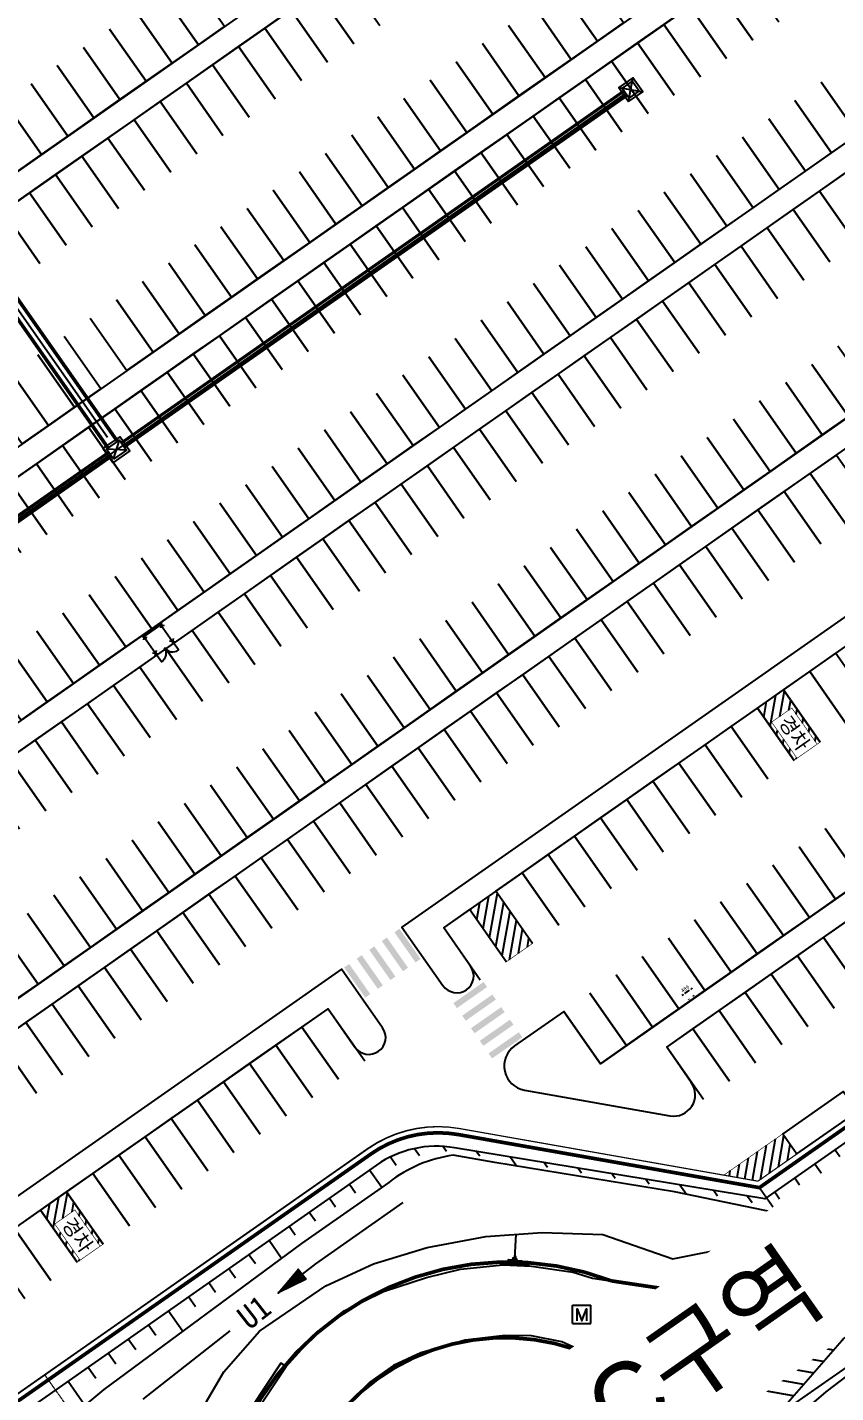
# Model space of a CAD drawing. Header units: millimetres. Extents: x 152904052 to 153933663, y 538271515 to 539240469.
# Drawn here: x 153312901 to 153378759, y 538487120 to 538598372 of the extents above; entities that cross this region are included whole.
import ezdxf
from ezdxf.enums import TextEntityAlignment as Align

# ---------------------------------------------------------------- set-up
doc = ezdxf.new("R2010")
doc.units = ezdxf.units.MM
doc.set_wipeout_variables(frame=1)
doc.linetypes.add('HIDDEN2', pattern=[0.1875, 0.125, -0.0625])
for name, color, linetype in [('DIM', 7, 'Continuous'), ('FENC', 7, 'Continuous'), ('SCHM', 9, 'Continuous'), ('TEXT', 7, 'Continuous')]:
    doc.layers.add(name, color=color, linetype=linetype)
doc.layers.add('구조물', color=7, linetype='Continuous', lineweight=13)
doc.styles.add('IIAC FONT', font='GulimChe.ttf')
doc.styles.get("Standard").update_dxf_attribs({"font": 'GulimChe.ttf'})
doc.styles.add('굴림', font='Gulim.ttf')
doc.dimstyles.new('인천공항 300', dxfattribs={"dimscale": 300, "dimtxt": 4.5, "dimasz": 2, "dimexe": 2, "dimexo": 2, "dimgap": 1.2, "dimtad": 1, "dimdec": 0, "dimzin": 9, "dimdsep": 46, "dimtxsty": 'Standard', "dimcen": 0.0009, "dimclrd": 256, "dimclre": 256, "dimclrt": 7, "dimadec": 0, "dimazin": 0, "dimtfac": 1, "dimtdec": 0, "dimtix": 1, "dimtmove": 1, "dimatfit": 3, "dimfxl": 1, "dimarcsym": 0})

# ---------------------------------------------------------------- blocks, each defined once
blk = doc.blocks.new('*D46')
at = {"layer": 'Defpoints', "color": 0, "transparency": 16777216}
for p in [(153366411, 538519713), (153366812, 538519994), (153366860, 538519925)]:
    blk.add_point(p, dxfattribs=at)
at = {"layer": 'DIM', "lineweight": -2, "transparency": 16777216}
for p, q in [((153366983, 538520011), (153367106, 538520097)), ((153366336, 538519559), (153366213, 538519473)), ((153366459, 538519645), (153366860, 538519925)), ((153366755, 538519221), (153366803, 538519153)), ((153367156, 538519502), (153367204, 538519434))]:
    blk.add_line(p, q, dxfattribs=at)
at = {"layer": 'DIM', "transparency": 16777216}
for points in [[(153366322, 538519579), (153366350, 538519538), (153366459, 538519645)], [(153366968, 538520032), (153366997, 538519991), (153366860, 538519925)]]:
    blk.add_solid(points, dxfattribs=at)
at = {"layer": 'DIM', "color": 7, "transparency": 16777216, "insert": (153366485, 538520034), "char_height": 300, "attachment_point": 5, "rotation": 35}
blk.add_mtext('489', dxfattribs=at)
blk = doc.blocks.new('MF-2(H2000)')
for points in [[(48447494, 24728615), (48447141, 24728262)], [(48447141, 24728615), (48447494, 24728262)], [(48449194, 24728615), (48448841, 24728262)], [(48448841, 24728615), (48449194, 24728262)], [(48447494, 24726965), (48447141, 24726612)], [(48447141, 24726965), (48447494, 24726612)], [(48449194, 24726965), (48448841, 24726612)], [(48448841, 24726965), (48449194, 24726612)]]:
    blk.add_lwpolyline(points)
at = {"ltscale": 3}
blk.add_lwpolyline([(48447317, 24726788), (48447317, 24726788), (48447317, 24728438), (48449017, 24728438), (48449017, 24726788), (48449017, 24726788)], dxfattribs=at)
at = {"ltscale": 5}
for points in [[(48448167, 24726788, -0.4142136), (48447317, 24725938), (48447317, 24726788)], [(48448167, 24726788, 0.4142136), (48449017, 24725938), (48449017, 24726788)]]:
    blk.add_lwpolyline(points, format="xyb", dxfattribs=at)

msp = doc.modelspace()

# ---------------------------------------------------------------- hatches: boundary and pattern name
at = {"layer": 'SCHM'}
h = msp.add_hatch(dxfattribs=at)
h.set_pattern_fill('ANSI31', color=256, scale=200, angle=35)
h.set_pattern_definition([(80, (123070761.2, 494261931), (-625.352923, 110.266593), [])])
h.paths.add_polyline_path([(153374511, 538544390.3), (153372381.2, 538542899), (153375363.8, 538538639.4), (153375609.6, 538538811.5), (153373544.7, 538541760.4), (153375183, 538542907.6), (153377247.9, 538539958.6), (153377493.6, 538540130.7)])
h = msp.add_hatch(dxfattribs=at)
h.set_pattern_fill('ANSI31', color=256, scale=200, angle=35)
h.set_pattern_definition([(80, (123045298.8, 494266564.3), (-625.352923, 110.266593), [])])
h.paths.add_polyline_path([(153351936.1, 538522235.1), (153354065.9, 538523726.4), (153351083.3, 538527986), (153348953.5, 538526494.7)])
h = msp.add_hatch(dxfattribs=at)
h.set_pattern_fill('ANSI31', color=256, scale=200, angle=35)
h.set_pattern_definition([(80, (122809884.9, 494497989), (-625.352923, 110.266593), [])])
h.paths.add_polyline_path([(153374450.5, 538508213), (153369642.4, 538504846.3), (153372427.9, 538504355.2), (153375597.7, 538506574.7)])
h = msp.add_hatch(dxfattribs=at)
h.set_pattern_fill('ANSI31', color=256, scale=200, angle=35)
h.set_pattern_definition([(80, (123012355.6, 494221035), (-625.352923, 110.266593), [])])
h.paths.add_polyline_path([(153316105.5, 538503494.3), (153313975.7, 538502003), (153316958.3, 538497743.4), (153317204, 538497915.5), (153315139.1, 538500864.4), (153316777.4, 538502011.6), (153318842.3, 538499062.6), (153319088.1, 538499234.7)])
h = msp.add_hatch(dxfattribs=at)
h.set_pattern_fill('HONEY', color=256, scale=1000, angle=34.959635, style=0, pattern_type=2)
h.set_pattern_definition([(79.959635, (153755015.5, 539335877.32), (-266.06227, 732.60553), [450, -900]), (199.959635, (153755015.5, 539335877.32), (-501.42387, -596.71945), [450, -900]), (139.959635, (153754326.46, 539336456.3), (-767.48614, 135.88609), [450, -900])])
h.paths.add_polyline_path([(153366298.5, 538493936.7), (153365261.1, 538494690.6), (153364126.9, 538494560.6), (153361847.3, 538493221.9), (153360831.4, 538491389.5), (153360940.9, 538491160), (153361125.4, 538490677), (153362498.7, 538489953.9), (153364191.8, 538490525.6), (153366218.2, 538492299.4), (153366692.1, 538493446.8)], flags=0)
h = msp.add_hatch(color=256, dxfattribs=at)
h.dxf.hatch_style = 1
h.paths.add_polyline_path([(153365937.6, 538487107.1), (153364319.9, 538485058.8), (153366798, 538485878.4), (153368415.7, 538487926.7)])
h.paths.add_polyline_path([(153367560.5, 538487327.8), (153366618.3, 538486134.9), (153365175.1, 538485657.6), (153366117.3, 538486850.5)], flags=16)

# ---------------------------------------------------------------- linework, layer by layer
for p, q in [((153361888.2, 538592317.7), (153362232, 538594267.5)), ((153361888.2, 538592317.7), (153362232, 538594267.5)), ((153320549.5, 538564531.7), (153361507.1, 538593210.6)), ((153320836.3, 538564122.2), (153361793.9, 538592801)), ((153361085.2, 538593464.5), (153363035, 538593120.7)), ((153361085.2, 538593464.5), (153363035, 538593120.7)), ((153319484.6, 538563786.1), (153278527, 538535107.3)), ((153319771.4, 538563376.5), (153278813.8, 538534697.7)), ((153344452.8, 538507014.6), (153344853.3, 538506442.7)), ((153346775.1, 538507185), (153347043, 538506802.4)), ((153349501.7, 538506777.9), (153349761.3, 538506407.1)), ((153378704.8, 538506914.3), (153379091.7, 538506361.6)), ((153342487.7, 538506334.3), (153342958.2, 538505662.2)), ((153352261.2, 538506323.8), (153352786.6, 538505573.5)), ((153355020.8, 538505869.7), (153355281.3, 538505497.6)), ((153377066.5, 538505767.1), (153377841.1, 538504660.8)), ((153340791, 538505270.5), (153341783.3, 538503853.4)), ((153357780.3, 538505415.5), (153358038.6, 538505046.6)), ((153360539.8, 538504961.4), (153360796, 538504595.5)), ((153375428.2, 538504620), (153375815.8, 538504066.3)), ((153339152.7, 538504123.4), (153339648.8, 538503414.8)), ((153363299.3, 538504507.3), (153363553.4, 538504144.5)), ((153366058.9, 538504053.2), (153366596.7, 538503285)), ((153368818.4, 538503599.1), (153369134.8, 538503147.2)), ((153373789.9, 538503472.8), (153374177.9, 538502918.7)), ((153337514.4, 538502976.2), (153338010.5, 538502267.7)), ((153371577.9, 538503144.9), (153371941.8, 538502625.2)), ((153335876.1, 538501829.1), (153336372.2, 538501120.5)), ((153334237.7, 538500681.9), (153334733.9, 538499973.4)), ((153332599.4, 538499534.8), (153333619.8, 538498077.6)), ((153330961.1, 538498387.6), (153331485.4, 538497638.9)), ((153329322.8, 538497240.5), (153329861.1, 538496471.7)), ((153327684.5, 538496093.3), (153328236.9, 538495304.5)), ((153326046.2, 538494946.2), (153326612.6, 538494137.3)), ((153324407.9, 538493799), (153325568.8, 538492141.1)), ((153322769.6, 538492651.9), (153323364.1, 538491802.8)), ((153321131.3, 538491504.7), (153321739.9, 538490635.6)), ((153319493, 538490357.5), (153320115.6, 538489468.4)), ((153317854.7, 538489210.4), (153318491.4, 538488301.2)), ((153316216.4, 538488063.2), (153317585.4, 538486108.1))]:
    msp.add_line(p, q, dxfattribs=at)
at = {"layer": 'SCHM', "ltscale": 5}
msp.add_line((153361650.5, 538593005.8), (153278670.4, 538534902.5), dxfattribs=at)
at = {"layer": 'SCHM', "ltscale": 10}
for p, q in [((153320606.9, 538564449.8), (153361564.5, 538593128.7)), ((153320778.9, 538564204.1), (153361736.5, 538592882.9)), ((153319542, 538563704.2), (153278584.4, 538535025.4)), ((153319714, 538563458.4), (153278756.4, 538534779.6))]:
    msp.add_line(p, q, dxfattribs=at)
at = {"layer": 'SCHM', "const_width": 300}
for points in [[(153382280.1, 538500129.9), (153391066.5, 538510265.4), (153422858.3, 538532437.8, 0.41431722), (153425623.6, 538548104.4), (153408712.5, 538572245.2, 0.41414579), (153407319.9, 538572490.6), (153403311.7, 538569684, 0.41421356), (153403066.1, 538568291.2), (153423313.3, 538539375.2), (153372545, 538503826.8), (153348008.6, 538508153.2, 0.19891237), (153340909.9, 538506579.5), (153283005.5, 538466034.4), (153077550.5, 538759454.5)], [(153317735.7, 538454797.3), (153323314.7, 538463554.4), (153328258.1, 538473387.3, -0.53221838), (153360507.4, 538496226.9), (153368398.6, 538495046.4), (153373397.6, 538496673.4), (153380725.6, 538501629.4), (153382265.9, 538500165.3)], [(153361969.5, 538488392.2, 0.71132517), (153334831.8, 538468825.6), (153345052.3, 538477564.3), (153356535.5, 538485572.9), (153361988.5, 538488366.2)]]:
    msp.add_lwpolyline(points, format="xyb", dxfattribs=at)
at = {"layer": 'SCHM', "ltscale": 5, "flags": 128}
msp.add_lwpolyline([(153267104.6, 538639725.7), (153319443.5, 538564978.1)], dxfattribs=at)
at = {"layer": 'SCHM', "ltscale": 0.0008}
msp.add_lwpolyline([(153373527.7, 538622592.5), (153368078.3, 538630376, 1), (153365825.6, 538628798.6), (153367962.2, 538625747.3), (153241649, 538537301.8), (153239512.4, 538540353.1, 1), (153237259.7, 538538775.8), (153242680, 538531034.8, 1), (153244932.7, 538532612.2), (153242796.1, 538535663.5), (153369109.4, 538624109), (153371275.5, 538621015.4, 1.0252012), (153373527.7, 538622592.5)], format="xyb", dxfattribs=at)
for points in [[(153384081.9, 538607520.4), (153378632.1, 538615303.6, 1), (153376379.4, 538613726.2), (153378516, 538610674.9), (153252202.8, 538522229.4), (153250066.2, 538525280.7, 1), (153247813.5, 538523703.4), (153253233.8, 538515962.4, 1), (153255486.5, 538517539.8), (153253349.9, 538520591.1), (153379663.2, 538609036.6), (153381829.3, 538605943, 1.02502003)], [(153392383.1, 538590870.6, 1.02510635), (153394635.6, 538592447.8), (153389185.9, 538600231.2, 1), (153386933.2, 538598653.8), (153389069.8, 538595602.5), (153262756.6, 538507157), (153260620, 538510208.3, 1), (153258367.3, 538508631), (153263787.6, 538500890, 1), (153266040.3, 538502467.4), (153263903.7, 538505518.7), (153390217, 538593964.2)], [(153391632.6, 538567882.9, 1.02507022), (153393885.2, 538569460.1), (153388435.4, 538577243.4, 1), (153386182.8, 538575666.1), (153388319.3, 538572614.7), (153273310.4, 538492084.6), (153271173.8, 538495135.9, 1), (153268921.1, 538493558.6), (153274341.4, 538485817.6, 1), (153276594.1, 538487395), (153274457.5, 538490446.3), (153389466.5, 538570976.4)], [(153404492, 538565383.2), (153403344.8, 538567021.5), (153343423.8, 538525064.4), (153346764.9, 538520292.8, 1), (153349017.6, 538521870.1), (153346823.7, 538525003.4)], [(153366996.2, 538512408.1), (153364995.6, 538515265.3), (153407591.5, 538545091.2), (153409946.6, 538541727.8, 1.02499805), (153412199.3, 538543305), (153408877.9, 538548048.5), (153406703.6, 538551153.6, 1.02499805), (153404451.1, 538549576.2), (153406444.3, 538546729.5), (153359588.8, 538513921), (153356606.2, 538518180.6), (153352605.2, 538515379, 0.66817864), (153353405.1, 538511771.1), (153365258.8, 538509681, 0.66817864)], [(153282028.7, 538479633.5), (153337403.4, 538518407.3), (153339597.3, 538515274, 1), (153341850, 538516851.3), (153338508.9, 538521622.9), (153278628.9, 538479694.5), (153281970, 538474922.9, 1), (153284222.7, 538476500.2)]]:
    msp.add_lwpolyline(points, format="xyb", close=True, dxfattribs=at)
at = {"layer": 'SCHM'}
for points in [[(153323858.2, 538601213.3), (153326840.8, 538596953.7), (153328970.6, 538598445), (153325988, 538602704.6)], [(153339489.7, 538597021), (153336507.1, 538601280.6), (153338636.9, 538602771.9), (153341619.5, 538598512.3)], [(153356365.3, 538601512.8), (153359347.9, 538597253.2), (153361477.6, 538598744.5), (153358495, 538603004.1)], [(153371996.8, 538597320.5), (153369014.2, 538601580.1), (153371144, 538603071.4), (153374126.6, 538598811.8)], [(153354235.5, 538600021.5), (153357218.1, 538595761.9), (153359347.9, 538597253.2), (153356365.3, 538601512.8)], [(153369867, 538595829.2), (153366884.4, 538600088.8), (153369014.2, 538601580.1), (153371996.8, 538597320.5)], [(153321728.4, 538599722), (153324711, 538595462.4), (153326840.8, 538596953.7), (153323858.2, 538601213.3)], [(153337359.9, 538595529.7), (153334377.3, 538599789.3), (153336507.1, 538601280.6), (153339489.7, 538597021)], [(153319598.6, 538598230.7), (153322581.2, 538593971.1), (153324711, 538595462.4), (153321728.4, 538599722)], [(153335230.1, 538594038.4), (153332247.5, 538598298), (153334377.3, 538599789.3), (153337359.9, 538595529.7)], [(153352105.7, 538598530.2), (153355088.3, 538594270.6), (153357218.1, 538595761.9), (153354235.5, 538600021.5)], [(153367737.2, 538594337.9), (153364754.6, 538598597.5), (153366884.4, 538600088.8), (153369867, 538595829.2)], [(153317468.8, 538596739.4), (153320451.4, 538592479.9), (153322581.2, 538593971.1), (153319598.6, 538598230.7)], [(153333100.3, 538592547.2), (153330117.7, 538596806.7), (153332247.5, 538598298), (153335230.1, 538594038.4)], [(153349975.9, 538597038.9), (153352958.5, 538592779.3), (153355088.3, 538594270.6), (153352105.7, 538598530.2)], [(153365607.4, 538592846.6), (153362624.8, 538597106.2), (153364754.6, 538598597.5), (153367737.2, 538594337.9)], [(153297364.8, 538597433.8), (153320307.8, 538564667.7)], [(153347846.1, 538595547.6), (153350828.7, 538591288), (153352958.5, 538592779.3), (153349975.9, 538597038.9)], [(153363477.6, 538591355.3), (153360495, 538595614.9), (153362624.8, 538597106.2), (153365607.4, 538592846.6)], [(153296496.5, 538596825.8), (153319439.5, 538564059.7)], [(153315339, 538595248.1), (153318321.6, 538590988.6), (153320451.4, 538592479.9), (153317468.8, 538596739.4)], [(153330970.5, 538591055.9), (153327987.9, 538595315.4), (153330117.7, 538596806.7), (153333100.3, 538592547.2)], [(153313209.2, 538593756.8), (153316191.8, 538589497.3), (153318321.6, 538590988.6), (153315339, 538595248.1)], [(153328840.7, 538589564.6), (153325858.1, 538593824.1), (153327987.9, 538595315.4), (153330970.5, 538591055.9)], [(153345716.3, 538594056.3), (153348698.9, 538589796.7), (153350828.7, 538591288), (153347846.1, 538595547.6)], [(153361347.8, 538589864), (153358365.2, 538594123.6), (153360495, 538595614.9), (153363477.6, 538591355.3)], [(153377568, 538593896.9), (153380550.6, 538589637.3), (153382680.4, 538591128.6), (153379697.8, 538595388.2)], [(153311079.4, 538592265.5), (153314062, 538588006), (153316191.8, 538589497.3), (153313209.2, 538593756.8)], [(153326710.9, 538588073.3), (153323728.3, 538592332.8), (153325858.1, 538593824.1), (153328840.7, 538589564.6)], [(153343586.5, 538592565), (153346569.1, 538588305.4), (153348698.9, 538589796.7), (153345716.3, 538594056.3)], [(153359218, 538588372.7), (153356235.4, 538592632.3), (153358365.2, 538594123.6), (153361347.8, 538589864)], [(153375438.2, 538592405.6), (153378420.8, 538588146), (153380550.6, 538589637.3), (153377568, 538593896.9)], [(153341456.7, 538591073.7), (153344439.3, 538586814.1), (153346569.1, 538588305.4), (153343586.5, 538592565)], [(153357088.2, 538586881.4), (153354105.6, 538591141), (153356235.4, 538592632.3), (153359218, 538588372.7)], [(153373308.4, 538590914.3), (153376291, 538586654.7), (153378420.8, 538588146), (153375438.2, 538592405.6)], [(153308949.6, 538590774.2), (153311932.2, 538586514.7), (153314062, 538588006), (153311079.4, 538592265.5)], [(153324581.1, 538586582), (153321598.5, 538590841.5), (153323728.3, 538592332.8), (153326710.9, 538588073.3)], [(153322451.3, 538585090.7), (153319468.7, 538589350.2), (153321598.5, 538590841.5), (153324581.1, 538586582)], [(153339326.9, 538589582.4), (153342309.5, 538585322.8), (153344439.3, 538586814.1), (153341456.7, 538591073.7)], [(153354958.4, 538585390.1), (153351975.8, 538589649.7), (153354105.6, 538591141), (153357088.2, 538586881.4)], [(153371178.7, 538589423), (153374161.2, 538585163.4), (153376291, 538586654.7), (153373308.4, 538590914.3)], [(153320321.5, 538583599.4), (153317338.9, 538587858.9), (153319468.7, 538589350.2), (153322451.3, 538585090.7)], [(153337197.1, 538588091.1), (153340179.7, 538583831.5), (153342309.5, 538585322.8), (153339326.9, 538589582.4)], [(153352828.6, 538583898.8), (153349846, 538588158.4), (153351975.8, 538589649.7), (153354958.4, 538585390.1)], [(153369048.9, 538587931.7), (153372031.5, 538583672.1), (153374161.2, 538585163.4), (153371178.7, 538589423)], [(153335067.3, 538586599.8), (153338049.9, 538582340.2), (153340179.7, 538583831.5), (153337197.1, 538588091.1)], [(153350698.8, 538582407.5), (153347716.2, 538586667.1), (153349846, 538588158.4), (153352828.6, 538583898.8)], [(153318191.7, 538582108.1), (153315209.2, 538586367.7), (153317338.9, 538587858.9), (153320321.5, 538583599.4)], [(153366919.1, 538586440.4), (153369901.7, 538582180.8), (153372031.5, 538583672.1), (153369048.9, 538587931.7)], [(153316062, 538580616.8), (153313079.4, 538584876.4), (153315209.2, 538586367.7), (153318191.7, 538582108.1)], [(153332937.5, 538585108.5), (153335920.1, 538580848.9), (153338049.9, 538582340.2), (153335067.3, 538586599.8)], [(153348569, 538580916.2), (153345586.4, 538585175.8), (153347716.2, 538586667.1), (153350698.8, 538582407.5)], [(153364789.3, 538584949.1), (153367771.9, 538580689.5), (153369901.7, 538582180.8), (153366919.1, 538586440.4)], [(153380420.8, 538580756.8), (153377438.2, 538585016.4), (153379568, 538586507.7), (153382550.6, 538582248.1)], [(153313932.2, 538579125.5), (153310949.6, 538583385.1), (153313079.4, 538584876.4), (153316062, 538580616.8)], [(153330807.7, 538583617.2), (153333790.3, 538579357.6), (153335920.1, 538580848.9), (153332937.5, 538585108.5)], [(153346439.2, 538579424.9), (153343456.6, 538583684.5), (153345586.4, 538585175.8), (153348569, 538580916.2)], [(153362659.5, 538583457.8), (153365642.1, 538579198.2), (153367771.9, 538580689.5), (153364789.3, 538584949.1)], [(153378291, 538579265.5), (153375308.4, 538583525.1), (153377438.2, 538585016.4), (153380420.8, 538580756.8)], [(153328677.9, 538582125.9), (153331660.5, 538577866.3), (153333790.3, 538579357.6), (153330807.7, 538583617.2)], [(153344309.4, 538577933.6), (153341326.8, 538582193.2), (153343456.6, 538583684.5), (153346439.2, 538579424.9)], [(153376161.2, 538577774.2), (153373178.6, 538582033.8), (153375308.4, 538583525.1), (153378291, 538579265.5)], [(153311802.4, 538577634.2), (153308819.8, 538581893.8), (153310949.6, 538583385.1), (153313932.2, 538579125.5)], [(153360529.7, 538581966.5), (153363512.3, 538577706.9), (153365642.1, 538579198.2), (153362659.5, 538583457.8)], [(153326548.1, 538580634.6), (153329530.7, 538576375), (153331660.5, 538577866.3), (153328677.9, 538582125.9)], [(153342179.6, 538576442.3), (153339197.1, 538580701.9), (153341326.8, 538582193.2), (153344309.4, 538577933.6)], [(153358399.9, 538580475.2), (153361382.5, 538576215.6), (153363512.3, 538577706.9), (153360529.7, 538581966.5)], [(153374031.4, 538576282.9), (153371048.8, 538580542.5), (153373178.6, 538582033.8), (153376161.2, 538577774.2)], [(153324418.3, 538579143.3), (153327400.9, 538574883.7), (153329530.7, 538576375), (153326548.1, 538580634.6)], [(153340049.9, 538574951), (153337067.3, 538579210.6), (153339197.1, 538580701.9), (153342179.6, 538576442.3)], [(153356270.1, 538578983.9), (153359252.7, 538574724.3), (153361382.5, 538576215.6), (153358399.9, 538580475.2)], [(153371901.6, 538574791.6), (153368919, 538579051.2), (153371048.8, 538580542.5), (153374031.4, 538576282.9)], [(153322288.5, 538577652), (153325271.1, 538573392.4), (153327400.9, 538574883.7), (153324418.3, 538579143.3)], [(153337920.1, 538573459.7), (153334937.5, 538577719.3), (153337067.3, 538579210.6), (153340049.9, 538574951)], [(153369771.8, 538573300.3), (153366789.2, 538577559.9), (153368919, 538579051.2), (153371901.6, 538574791.6)], [(153354140.3, 538577492.6), (153357122.9, 538573233), (153359252.7, 538574724.3), (153356270.1, 538578983.9)], [(153320158.7, 538576160.7), (153323141.3, 538571901.1), (153325271.1, 538573392.4), (153322288.5, 538577652)], [(153335790.3, 538571968.4), (153332807.7, 538576228), (153334937.5, 538577719.3), (153337920.1, 538573459.7)], [(153352010.5, 538576001.3), (153354993.1, 538571741.7), (153357122.9, 538573233), (153354140.3, 538577492.6)], [(153367642, 538571809), (153364659.4, 538576068.6), (153366789.2, 538577559.9), (153369771.8, 538573300.3)], [(153318028.9, 538574669.4), (153321011.5, 538570409.8), (153323141.3, 538571901.1), (153320158.7, 538576160.7)], [(153333660.5, 538570477.1), (153330677.9, 538574736.7), (153332807.7, 538576228), (153335790.3, 538571968.4)], [(153349880.7, 538574510), (153352863.3, 538570250.4), (153354993.1, 538571741.7), (153352010.5, 538576001.3)], [(153365512.2, 538570317.7), (153362529.6, 538574577.3), (153364659.4, 538576068.6), (153367642, 538571809)], [(153331530.7, 538568985.8), (153328548.1, 538573245.4), (153330677.9, 538574736.7), (153333660.5, 538570477.1)], [(153347750.9, 538573018.7), (153350733.5, 538568759.1), (153352863.3, 538570250.4), (153349880.7, 538574510)], [(153363382.4, 538568826.4), (153360399.8, 538573086), (153362529.6, 538574577.3), (153365512.2, 538570317.7)], [(153313769.3, 538571686.8), (153316751.9, 538567427.2), (153318881.7, 538568918.5), (153315899.1, 538573178.1)], [(153329400.9, 538567494.5), (153326418.3, 538571754.1), (153328548.1, 538573245.4), (153331530.7, 538568985.8)], [(153345621.1, 538571527.4), (153348603.7, 538567267.8), (153350733.5, 538568759.1), (153347750.9, 538573018.7)], [(153361252.6, 538567335.1), (153358270, 538571594.7), (153360399.8, 538573086), (153363382.4, 538568826.4)], [(153376817.5, 538570909.1), (153379800.1, 538566649.5), (153381929.9, 538568140.8), (153378947.3, 538572400.4)], [(153311639.6, 538570195.5), (153314622.1, 538565935.9), (153316751.9, 538567427.2), (153313769.3, 538571686.8)], [(153327271.1, 538566003.2), (153324288.5, 538570262.8), (153326418.3, 538571754.1), (153329400.9, 538567494.5)], [(153343491.3, 538570036.1), (153346473.9, 538565776.5), (153348603.7, 538567267.8), (153345621.1, 538571527.4)], [(153359122.8, 538565843.8), (153356140.2, 538570103.4), (153358270, 538571594.7), (153361252.6, 538567335.1)], [(153309509.8, 538568704.2), (153312492.4, 538564444.6), (153314622.1, 538565935.9), (153311639.6, 538570195.5)], [(153325141.3, 538564511.9), (153322158.7, 538568771.5), (153324288.5, 538570262.8), (153327271.1, 538566003.2)], [(153374687.7, 538569417.8), (153377670.3, 538565158.2), (153379800.1, 538566649.5), (153376817.5, 538570909.1)], [(153341361.5, 538568544.8), (153344344.1, 538564285.2), (153346473.9, 538565776.5), (153343491.3, 538570036.1)], [(153356993, 538564352.5), (153354010.4, 538568612.1), (153356140.2, 538570103.4), (153359122.8, 538565843.8)], [(153372558, 538567926.5), (153375540.6, 538563666.9), (153377670.3, 538565158.2), (153374687.7, 538569417.8)], [(153323011.5, 538563020.6), (153320028.9, 538567280.2), (153322158.7, 538568771.5), (153325141.3, 538564511.9)], [(153339231.7, 538567053.5), (153342214.3, 538562793.9), (153344344.1, 538564285.2), (153341361.5, 538568544.8)], [(153354863.2, 538562861.2), (153351880.7, 538567120.8), (153354010.4, 538568612.1), (153356993, 538564352.5)], [(153370428.2, 538566435.2), (153373410.8, 538562175.6), (153375540.6, 538563666.9), (153372558, 538567926.5)], [(153320881.7, 538561529.3), (153317899.1, 538565788.9), (153320028.9, 538567280.2), (153323011.5, 538563020.6)], [(153337101.9, 538565562.2), (153340084.5, 538561302.6), (153342214.3, 538562793.9), (153339231.7, 538567053.5)], [(153352733.5, 538561369.9), (153349750.9, 538565629.5), (153351880.7, 538567120.8), (153354863.2, 538562861.2)], [(153318751.9, 538560038), (153315769.3, 538564297.6), (153317899.1, 538565788.9), (153320881.7, 538561529.3)], [(153368298.4, 538564943.9), (153371281, 538560684.3), (153373410.8, 538562175.6), (153370428.2, 538566435.2)], [(153319914.8, 538563171.7), (153320406.1, 538564736.5)], [(153334972.1, 538564070.9), (153337954.7, 538559811.3), (153340084.5, 538561302.6), (153337101.9, 538565562.2)], [(153350603.7, 538559878.6), (153347621.1, 538564138.2), (153349750.9, 538565629.5), (153352733.5, 538561369.9)], [(153366168.6, 538563452.6), (153369151.2, 538559193), (153371281, 538560684.3), (153368298.4, 538564943.9)], [(153316622.1, 538558546.7), (153313639.5, 538562806.3), (153315769.3, 538564297.6), (153318751.9, 538560038)], [(153320979.7, 538563917.4), (153319341.2, 538563990.9)], [(153332842.3, 538562579.6), (153335824.9, 538558320), (153337954.7, 538559811.3), (153334972.1, 538564070.9)], [(153348473.9, 538558387.3), (153345491.3, 538562646.9), (153347621.1, 538564138.2), (153350603.7, 538559878.6)], [(153379670.3, 538557769), (153376687.7, 538562028.6), (153378817.5, 538563519.9), (153381800.1, 538559260.3)], [(153314492.3, 538557055.4), (153311509.7, 538561315), (153313639.5, 538562806.3), (153316622.1, 538558546.7)], [(153330712.5, 538561088.3), (153333695.1, 538556828.7), (153335824.9, 538558320), (153332842.3, 538562579.6)], [(153346344.1, 538556896), (153343361.5, 538561155.6), (153345491.3, 538562646.9), (153348473.9, 538558387.3)], [(153364038.8, 538561961.3), (153367021.4, 538557701.7), (153369151.2, 538559193), (153366168.6, 538563452.6)], [(153312362.5, 538555564.1), (153309379.9, 538559823.7), (153311509.7, 538561315), (153314492.3, 538557055.4)], [(153361909, 538560470), (153364891.6, 538556210.5), (153367021.4, 538557701.7), (153364038.8, 538561961.3)], [(153377540.5, 538556277.8), (153374557.9, 538560537.3), (153376687.7, 538562028.6), (153379670.3, 538557769)], [(153328582.7, 538559597), (153331565.3, 538555337.4), (153333695.1, 538556828.7), (153330712.5, 538561088.3)], [(153344214.3, 538555404.7), (153341231.7, 538559664.3), (153343361.5, 538561155.6), (153346344.1, 538556896)], [(153359779.2, 538558978.7), (153362761.8, 538554719.2), (153364891.6, 538556210.5), (153361909, 538560470)], [(153375410.7, 538554786.5), (153372428.1, 538559046), (153374557.9, 538560537.3), (153377540.5, 538556277.8)], [(153326452.9, 538558105.7), (153329435.5, 538553846.1), (153331565.3, 538555337.4), (153328582.7, 538559597)], [(153342084.5, 538553913.4), (153339101.9, 538558173), (153341231.7, 538559664.3), (153344214.3, 538555404.7)], [(153373280.9, 538553295.2), (153370298.3, 538557554.7), (153372428.1, 538559046), (153375410.7, 538554786.5)], [(153324323.2, 538556614.4), (153327305.8, 538552354.8), (153329435.5, 538553846.1), (153326452.9, 538558105.7)], [(153339954.7, 538552422.1), (153336972.1, 538556681.7), (153339101.9, 538558173), (153342084.5, 538553913.4)], [(153357649.4, 538557487.4), (153360632, 538553227.9), (153362761.8, 538554719.2), (153359779.2, 538558978.7)], [(153355519.6, 538555996.1), (153358502.2, 538551736.6), (153360632, 538553227.9), (153357649.4, 538557487.4)], [(153371151.1, 538551803.9), (153368168.5, 538556063.4), (153370298.3, 538557554.7), (153373280.9, 538553295.2)], [(153322193.4, 538555123.1), (153325176, 538550863.5), (153327305.8, 538552354.8), (153324323.2, 538556614.4)], [(153337824.9, 538550930.8), (153334842.3, 538555190.4), (153336972.1, 538556681.7), (153339954.7, 538552422.1)], [(153353389.8, 538554504.8), (153356372.4, 538550245.3), (153358502.2, 538551736.6), (153355519.6, 538555996.1)], [(153369021.3, 538550312.6), (153366038.7, 538554572.1), (153368168.5, 538556063.4), (153371151.1, 538551803.9)], [(153320063.6, 538553631.8), (153323046.2, 538549372.2), (153325176, 538550863.5), (153322193.4, 538555123.1)], [(153335695.1, 538549439.5), (153332712.5, 538553699.1), (153334842.3, 538555190.4), (153337824.9, 538550930.8)], [(153317933.8, 538552140.5), (153320916.4, 538547880.9), (153323046.2, 538549372.2), (153320063.6, 538553631.8)], [(153333565.3, 538547948.2), (153330582.7, 538552207.8), (153332712.5, 538553699.1), (153335695.1, 538549439.5)], [(153351260, 538553013.5), (153354242.6, 538548754), (153356372.4, 538550245.3), (153353389.8, 538554504.8)], [(153366891.5, 538548821.3), (153363908.9, 538553080.8), (153366038.7, 538554572.1), (153369021.3, 538550312.6)], [(153349130.2, 538551522.2), (153352112.8, 538547262.7), (153354242.6, 538548754), (153351260, 538553013.5)], [(153364761.7, 538547330), (153361779.1, 538551589.5), (153363908.9, 538553080.8), (153366891.5, 538548821.3)], [(153315804, 538550649.2), (153318786.6, 538546389.6), (153320916.4, 538547880.9), (153317933.8, 538552140.5)], [(153331435.5, 538546456.9), (153328452.9, 538550716.5), (153330582.7, 538552207.8), (153333565.3, 538547948.2)], [(153347000.4, 538550030.9), (153349983, 538545771.4), (153352112.8, 538547262.7), (153349130.2, 538551522.2)], [(153362631.9, 538545838.7), (153359649.3, 538550098.2), (153361779.1, 538551589.5), (153364761.7, 538547330)], [(153313674.2, 538549157.9), (153316656.8, 538544898.3), (153318786.6, 538546389.6), (153315804, 538550649.2)], [(153329305.7, 538544965.6), (153326323.1, 538549225.2), (153328452.9, 538550716.5), (153331435.5, 538546456.9)], [(153311544.4, 538547666.6), (153314527, 538543407), (153316656.8, 538544898.3), (153313674.2, 538549157.9)], [(153327175.9, 538543474.3), (153324193.3, 538547733.9), (153326323.1, 538549225.2), (153329305.7, 538544965.6)], [(153344870.6, 538548539.7), (153347853.2, 538544280.1), (153349983, 538545771.4), (153347000.4, 538550030.9)], [(153360502.1, 538544347.4), (153357519.5, 538548607), (153359649.3, 538550098.2), (153362631.9, 538545838.7)], [(153342740.8, 538547048.4), (153345723.4, 538542788.8), (153347853.2, 538544280.1), (153344870.6, 538548539.7)], [(153358372.3, 538542856.1), (153355389.8, 538547115.7), (153357519.5, 538548607), (153360502.1, 538544347.4)], [(153309414.6, 538546175.3), (153312397.2, 538541915.7), (153314527, 538543407), (153311544.4, 538547666.6)], [(153325046.1, 538541983), (153322063.5, 538546242.6), (153324193.3, 538547733.9), (153327175.9, 538543474.3)], [(153340611, 538545557.1), (153343593.6, 538541297.5), (153345723.4, 538542788.8), (153342740.8, 538547048.4)], [(153356242.6, 538541364.8), (153353260, 538545624.4), (153355389.8, 538547115.7), (153358372.3, 538542856.1)], [(153379623.4, 538541622), (153376640.8, 538545881.6), (153378770.6, 538547372.9), (153381753.2, 538543113.3)], [(153322916.3, 538540491.7), (153319933.7, 538544751.3), (153322063.5, 538546242.6), (153325046.1, 538541983)], [(153377493.6, 538540130.7), (153374511, 538544390.3), (153376640.8, 538545881.6), (153379623.4, 538541622)], [(153320786.5, 538539000.4), (153317803.9, 538543260), (153319933.7, 538544751.3), (153322916.3, 538540491.7)], [(153338481.2, 538544065.8), (153341463.8, 538539806.2), (153343593.6, 538541297.5), (153340611, 538545557.1)], [(153354112.8, 538539873.5), (153351130.2, 538544133.1), (153353260, 538545624.4), (153356242.6, 538541364.8)], [(153336351.4, 538542574.5), (153339334, 538538314.9), (153341463.8, 538539806.2), (153338481.2, 538544065.8)], [(153351983, 538538382.2), (153349000.4, 538542641.8), (153351130.2, 538544133.1), (153354112.8, 538539873.5)], [(153375363.8, 538538639.4), (153372381.2, 538542899), (153374511, 538544390.3), (153377493.6, 538540130.7)], [(153318656.7, 538537509.1), (153315674.1, 538541768.7), (153317803.9, 538543260), (153320786.5, 538539000.4)], [(153334221.6, 538541083.2), (153337204.2, 538536823.6), (153339334, 538538314.9), (153336351.4, 538542574.5)], [(153349853.2, 538536890.9), (153346870.6, 538541150.5), (153349000.4, 538542641.8), (153351983, 538538382.2)], [(153373234, 538537148.1), (153370251.4, 538541407.7), (153372381.2, 538542899), (153375363.8, 538538639.4)], [(153316526.9, 538536017.8), (153313544.3, 538540277.4), (153315674.1, 538541768.7), (153318656.7, 538537509.1)], [(153371104.2, 538535656.8), (153368121.6, 538539916.4), (153370251.4, 538541407.7), (153373234, 538537148.1)], [(153314397.1, 538534526.5), (153311414.5, 538538786.1), (153313544.3, 538540277.4), (153316526.9, 538536017.8)], [(153332091.8, 538539591.9), (153335074.4, 538535332.3), (153337204.2, 538536823.6), (153334221.6, 538541083.2)], [(153347723.4, 538535399.6), (153344740.8, 538539659.2), (153346870.6, 538541150.5), (153349853.2, 538536890.9)], [(153329962, 538538100.6), (153332944.6, 538533841), (153335074.4, 538535332.3), (153332091.8, 538539591.9)], [(153345593.6, 538533908.3), (153342611, 538538167.9), (153344740.8, 538539659.2), (153347723.4, 538535399.6)], [(153368974.4, 538534165.5), (153365991.8, 538538425.1), (153368121.6, 538539916.4), (153371104.2, 538535656.8)], [(153312267.3, 538533035.2), (153309284.7, 538537294.8), (153311414.5, 538538786.1), (153314397.1, 538534526.5)], [(153327832.3, 538536609.3), (153330814.8, 538532349.7), (153332944.6, 538533841), (153329962, 538538100.6)], [(153343463.8, 538532417), (153340481.2, 538536676.6), (153342611, 538538167.9), (153345593.6, 538533908.3)], [(153366844.6, 538532674.2), (153363862, 538536933.8), (153365991.8, 538538425.1), (153368974.4, 538534165.5)], [(153364714.8, 538531182.9), (153361732.2, 538535442.5), (153363862, 538536933.8), (153366844.6, 538532674.2)], [(153325702.5, 538535118), (153328685.1, 538530858.4), (153330814.8, 538532349.7), (153327832.3, 538536609.3)], [(153341334, 538530925.7), (153338351.4, 538535185.3), (153340481.2, 538536676.6), (153343463.8, 538532417)], [(153323572.7, 538533626.7), (153326555.3, 538529367.1), (153328685.1, 538530858.4), (153325702.5, 538535118)], [(153339204.2, 538529434.4), (153336221.6, 538533694), (153338351.4, 538535185.3), (153341334, 538530925.7)], [(153362585, 538529691.6), (153359602.4, 538533951.2), (153361732.2, 538535442.5), (153364714.8, 538531182.9)], [(153377904.2, 538533093.5), (153380886.8, 538528833.9), (153383016.6, 538530325.2), (153380034, 538534584.8)], [(153321442.9, 538532135.4), (153324425.5, 538527875.8), (153326555.3, 538529367.1), (153323572.7, 538533626.7)], [(153337074.4, 538527943.1), (153334091.8, 538532202.7), (153336221.6, 538533694), (153339204.2, 538529434.4)], [(153360455.2, 538528200.3), (153357472.6, 538532459.9), (153359602.4, 538533951.2), (153362585, 538529691.6)], [(153358325.4, 538526709), (153355342.8, 538530968.6), (153357472.6, 538532459.9), (153360455.2, 538528200.3)], [(153375774.4, 538531602.2), (153378757, 538527342.6), (153380886.8, 538528833.9), (153377904.2, 538533093.5)], [(153319313.1, 538530644.1), (153322295.7, 538526384.5), (153324425.5, 538527875.8), (153321442.9, 538532135.4)], [(153334944.6, 538526451.8), (153331962, 538530711.4), (153334091.8, 538532202.7), (153337074.4, 538527943.1)], [(153373644.6, 538530110.9), (153376627.2, 538525851.3), (153378757, 538527342.6), (153375774.4, 538531602.2)], [(153317183.3, 538529152.8), (153320165.9, 538524893.2), (153322295.7, 538526384.5), (153319313.1, 538530644.1)], [(153332814.8, 538524960.5), (153329832.2, 538529220.1), (153331962, 538530711.4), (153334944.6, 538526451.8)], [(153356195.6, 538525217.7), (153353213.1, 538529477.3), (153355342.8, 538530968.6), (153358325.4, 538526709)], [(153371514.8, 538528619.6), (153374497.4, 538524360.1), (153376627.2, 538525851.3), (153373644.6, 538530110.9)], [(153315053.5, 538527661.5), (153318036.1, 538523401.9), (153320165.9, 538524893.2), (153317183.3, 538529152.8)], [(153330685, 538523469.2), (153327702.4, 538527728.8), (153329832.2, 538529220.1), (153332814.8, 538524960.5)], [(153354065.9, 538523726.4), (153351083.3, 538527986), (153353213.1, 538529477.3), (153356195.6, 538525217.7)], [(153369385, 538527128.3), (153372367.6, 538522868.8), (153374497.4, 538524360.1), (153371514.8, 538528619.6)], [(153312923.7, 538526170.2), (153315906.3, 538521910.6), (153318036.1, 538523401.9), (153315053.5, 538527661.5)], [(153328555.2, 538521977.9), (153325572.6, 538526237.5), (153327702.4, 538527728.8), (153330685, 538523469.2)], [(153367255.2, 538525637), (153370237.8, 538521377.5), (153372367.6, 538522868.8), (153369385, 538527128.3)], [(153310793.9, 538524678.9), (153313776.5, 538520419.3), (153315906.3, 538521910.6), (153312923.7, 538526170.2)], [(153326425.4, 538520486.6), (153323442.8, 538524746.2), (153325572.6, 538526237.5), (153328555.2, 538521977.9)], [(153349806.3, 538520743.8), (153346823.7, 538525003.4), (153348953.5, 538526494.7), (153351936.1, 538522235.1)], [(153380757, 538519953.5), (153377774.4, 538524213), (153379904.2, 538525704.3), (153382886.7, 538521444.8)], [(153308664.1, 538523187.6), (153311646.7, 538518928), (153313776.5, 538520419.3), (153310793.9, 538524678.9)], [(153324295.6, 538518995.3), (153321313, 538523254.9), (153323442.8, 538524746.2), (153326425.4, 538520486.6)], [(153365125.4, 538524145.7), (153368108, 538519886.2), (153370237.8, 538521377.5), (153367255.2, 538525637)], [(153362995.6, 538522654.4), (153365978.2, 538518394.9), (153368108, 538519886.2), (153365125.4, 538524145.7)], [(153378627.2, 538518462.2), (153375644.6, 538522721.7), (153377774.4, 538524213), (153380757, 538519953.5)], [(153322165.8, 538517504), (153319183.2, 538521763.6), (153321313, 538523254.9), (153324295.6, 538518995.3)], [(153360865.8, 538521163.1), (153363848.4, 538516903.6), (153365978.2, 538518394.9), (153362995.6, 538522654.4)], [(153376497.4, 538516970.9), (153373514.8, 538521230.4), (153375644.6, 538522721.7), (153378627.2, 538518462.2)], [(153320036, 538516012.7), (153317053.4, 538520272.3), (153319183.2, 538521763.6), (153322165.8, 538517504)], [(153374367.6, 538515479.6), (153371385, 538519739.1), (153373514.8, 538521230.4), (153376497.4, 538516970.9)], [(153317906.2, 538514521.4), (153314923.6, 538518781), (153317053.4, 538520272.3), (153320036, 538516012.7)], [(153358736, 538519671.8), (153361718.6, 538515412.3), (153363848.4, 538516903.6), (153360865.8, 538521163.1)], [(153356606.2, 538518180.6), (153359588.8, 538513921), (153361718.6, 538515412.3), (153358736, 538519671.8)], [(153372237.8, 538513988.3), (153369255.2, 538518247.9), (153371385, 538519739.1), (153374367.6, 538515479.6)], [(153315776.4, 538513030.1), (153312793.8, 538517289.7), (153314923.6, 538518781), (153317906.2, 538514521.4)], [(153338256.2, 538512656.4), (153335273.6, 538516916), (153337403.4, 538518407.3), (153340386, 538514147.7)], [(153370108, 538512497), (153367125.4, 538516756.6), (153369255.2, 538518247.9), (153372237.8, 538513988.3)], [(153313646.6, 538511538.8), (153310664, 538515798.4), (153312793.8, 538517289.7), (153315776.4, 538513030.1)], [(153336126.4, 538511165.1), (153333143.8, 538515424.7), (153335273.6, 538516916), (153338256.2, 538512656.4)], [(153367978.2, 538511005.7), (153364995.6, 538515265.3), (153367125.4, 538516756.6), (153370108, 538512497)], [(153311516.9, 538510047.5), (153308534.3, 538514307.1), (153310664, 538515798.4), (153313646.6, 538511538.8)], [(153333996.6, 538509673.8), (153331014, 538513933.4), (153333143.8, 538515424.7), (153336126.4, 538511165.1)], [(153331866.8, 538508182.5), (153328884.2, 538512442.1), (153331014, 538513933.4), (153333996.6, 538509673.8)], [(153329737, 538506691.2), (153326754.4, 538510950.8), (153328884.2, 538512442.1), (153331866.8, 538508182.5)], [(153327607.2, 538505199.9), (153324624.6, 538509459.5), (153326754.4, 538510950.8), (153329737, 538506691.2)], [(153325477.4, 538503708.6), (153322494.8, 538507968.2), (153324624.6, 538509459.5), (153327607.2, 538505199.9)], [(153323347.7, 538502217.3), (153320365.1, 538506476.9), (153322494.8, 538507968.2), (153325477.4, 538503708.6)], [(153321217.9, 538500726), (153318235.3, 538504985.6), (153320365.1, 538506476.9), (153323347.7, 538502217.3)], [(153319088.1, 538499234.7), (153316105.5, 538503494.3), (153318235.3, 538504985.6), (153321217.9, 538500726)], [(153316958.3, 538497743.4), (153313975.7, 538502003), (153316105.5, 538503494.3), (153319088.1, 538499234.7)], [(153343489.4, 538502609.8), (153336374.3, 538497627.7)], [(153314828.5, 538496252.1), (153311845.9, 538500511.7), (153313975.7, 538502003), (153316958.3, 538497743.4)], [(153382436.6, 538498961.4), (153375999.6, 538495702.4), (153375400.6, 538495542.4), (153374894.6, 538495462.4), (153374574.6, 538495569.4), (153373099.6, 538496778.4), (153379487.6, 538501271.4)], [(153312698.7, 538494760.8), (153309716.1, 538499020.4), (153311845.9, 538500511.7), (153314828.5, 538496252.1)], [(153376315.2, 538500696.2), (153374889.1, 538499723.1)], [(153353823.7, 538497488.2), (153351527.6, 538497632.8), (153351433.8, 538497642.3), (153351411.2, 538497685.5), (153351445.1, 538497704.4), (153353516.2, 538497598.2), (153353559.5, 538497606.8), (153353575.5, 538497633.5), (153353552.9, 538497654.9), (153351783, 538497768.6), (153351727, 538497794.6), (153351727.6, 538497806.1), (153351775.2, 538497838.1), (153353210.8, 538497767.9), (153353241, 538497795.1), (153353222.2, 538497829.1), (153352132, 538497908.7), (153352083.4, 538497941.5), (153352108.2, 538497967.1), (153352707.9, 538497955), (153352774, 538497964.7), (153352791.1, 538498000.8), (153352767.9, 538498013), (153352475.6, 538498063.3), (153352451.4, 538498095.5), (153352475.4, 538498117.3), (153352663.8, 538498135.3), (153352707.2, 538498145.7), (153352694.1, 538498179.4), (153352613.9, 538498209), (153352602.3, 538498263.2), (153352637.3, 538498311.6), (153352647.1, 538498368.9), (153352656.2, 538498404.6), (153352643.9, 538498531.7), (153352722.7, 538500023.5)], [(153336374.3, 538497627.7), (153335291.1, 538496778.4)], [(153374440.6, 538496878.4), (153374690.6, 538496878.4)], [(153375440.6, 538496878.4), (153375690.6, 538496878.4)], [(153370074.7, 538496437.9), (153360993.4, 538490244.7)], [(153329394.4, 538492153.8), (153322318.2, 538486603.3)]]:
    msp.add_lwpolyline(points, dxfattribs=at)
at = {"layer": 'SCHM', "ltscale": 10}
for points in [[(153296602.9, 538596900.4), (153319546, 538564134.3)], [(153297258.3, 538597359.2), (153320201.3, 538564593.1)]]:
    msp.add_lwpolyline(points, dxfattribs=at)
at = {"layer": 'SCHM'}
for points in [[(153361888.2, 538592317.7), (153363035, 538593120.7), (153362232, 538594267.5), (153361085.2, 538593464.5)], [(153361937.3, 538592596.2), (153362756.4, 538593169.8), (153362182.9, 538593988.9), (153361363.7, 538593415.4)], [(153319865.7, 538562893.2), (153319062.7, 538564040), (153320455.2, 538565015.1), (153321258.2, 538563868.3)], [(153319914.8, 538563171.7), (153319341.2, 538563990.9), (153320406.1, 538564736.5), (153320979.7, 538563917.4)], [(153375597.7, 538506574.7), (153380512.6, 538510016.1), (153379365.4, 538511654.4), (153374450.5, 538508213)], [(153375176.5, 538499303.6), (153372842, 538498327.8), (153372824.9, 538498315.9), (153374586.8, 538500132.2), (153374603.9, 538500144.1), (153375176.5, 538499303.6)], [(153375084.7, 538499334.8), (153373037.2, 538498458.2), (153374599.6, 538500045.6), (153375084.7, 538499334.8)], [(153375018.2, 538499361.5), (153373245.9, 538498601.1), (153374600.5, 538499976.2), (153375018.2, 538499361.5)], [(153374936.8, 538499377.7), (153373454.6, 538498744.1), (153374584.3, 538499894.8), (153374936.8, 538499377.7)], [(153374870.4, 538499404.4), (153373665.4, 538498888.5), (153374586.6, 538499823.3), (153374870.4, 538499404.4)], [(153374790.5, 538499418.5), (153373874.1, 538499031.5), (153374570.4, 538499741.9), (153374790.5, 538499418.5)], [(153374724.1, 538499445.2), (153374082.8, 538499174.4), (153374571.3, 538499672.4), (153374724.1, 538499445.2)], [(153374642.7, 538499461.4), (153374293, 538499315.2), (153374555.1, 538499591), (153374642.7, 538499461.4)], [(153374579.9, 538499487.4), (153374503.8, 538499459.7), (153374557.4, 538499519.5), (153374579.9, 538499487.4)], [(153335606.1, 538496380.5), (153333342.2, 538495250), (153333329, 538495236.3), (153334964, 538497167.7), (153334979.2, 538497178.4), (153335606.1, 538496380.5)], [(153335511.5, 538496405.2), (153333528, 538495393.7), (153334983.5, 538497081.4), (153335511.5, 538496405.2)], [(153335445.9, 538496427.5), (153333726.9, 538495551.2), (153334987.2, 538497011.2), (153335445.9, 538496427.5)], [(153335362, 538496437), (153333927.9, 538495705.6), (153334977.8, 538496927.3), (153335362, 538496437)], [(153335296.4, 538496459.2), (153334126.9, 538495863.1), (153334981.4, 538496857.1), (153335296.4, 538496459.2)], [(153335212.5, 538496468.7), (153334325.8, 538496020.6), (153334975, 538496775.3), (153335212.5, 538496468.7)], [(153375007, 538497248.8), (153374895.4, 538497212.5), (153374800.5, 538497143.6), (153374731.5, 538497048.7), (153374695.2, 538496937.1), (153374695.2, 538496819.8), (153374731.5, 538496708.2), (153374800.5, 538496613.3), (153374895.4, 538496544.3), (153375007, 538496508), (153375124.3, 538496508), (153375235.9, 538496544.3), (153375330.8, 538496613.3), (153375399.7, 538496708.2), (153375436, 538496819.8), (153375436, 538496937.1), (153375399.7, 538497048.7), (153375330.8, 538497143.6), (153375235.9, 538497212.5), (153375124.3, 538497248.8)], [(153335146.9, 538496490.9), (153334524.7, 538496178.1), (153334978.7, 538496705.1), (153335146.9, 538496490.9)], [(153335062.9, 538496500.4), (153334725.8, 538496332.5), (153334967.1, 538496624.3), (153335062.9, 538496500.4)], [(153334997.3, 538496522.6), (153334924.7, 538496490), (153334976, 538496553.2), (153334997.3, 538496522.6)], [(153361278.7, 538489823.7), (153358945.6, 538488845.8), (153358930.7, 538488835.3), (153360690.5, 538490650.1), (153360707.6, 538490662.1), (153361278.7, 538489823.7)], [(153361186.8, 538489854.9), (153359139.3, 538488978.3), (153360701.8, 538490565.8), (153361186.8, 538489854.9)], [(153361120.4, 538489881.6), (153359348, 538489121.2), (153360704.2, 538490494.2), (153361120.4, 538489881.6)], [(153361039, 538489897.8), (153359556.7, 538489264.2), (153360687.9, 538490412.8), (153361039, 538489897.8)], [(153360976.2, 538489923.8), (153359767.6, 538489408.6), (153360688.8, 538490343.4), (153360976.2, 538489923.8)], [(153360892.7, 538489938.6), (153359977.7, 538489549.4), (153360672.6, 538490262), (153360892.7, 538489938.6)], [(153360828.4, 538489966.8), (153360186.4, 538489692.4), (153360674.9, 538490190.4), (153360828.4, 538489966.8)], [(153360748.5, 538489980.9), (153360397.3, 538489836.8), (153360658.7, 538490109), (153360748.5, 538489980.9)], [(153360682, 538490007.5), (153360606, 538489979.8), (153360659.6, 538490039.6), (153360682, 538490007.5)]]:
    msp.add_lwpolyline(points, close=True, dxfattribs=at)
at = {"layer": 'SCHM', "ltscale": 0.005, "const_width": 100}
msp.add_lwpolyline([(153372427.9, 538504355.2), (153422617, 538539498), (153394798.3, 538579227.2)], dxfattribs=at)
at = {"layer": 'SCHM'}
for points, const_width in [([(153377493.6, 538540130.7), (153374511, 538544390.3), (153372381.2, 538542899), (153375363.8, 538538639.4), (153375609.6, 538538811.5), (153373544.7, 538541760.4), (153375183, 538542907.6), (153377247.9, 538539958.6)], 50), ([(153375609.6, 538538811.5), (153377247.9, 538539958.6), (153375183, 538542907.6), (153373544.7, 538541760.4)], 50), ([(153351936.1, 538522235.1), (153354065.9, 538523726.4), (153351083.3, 538527986), (153348953.5, 538526494.7)], 50), ([(153319088.1, 538499234.7), (153316105.5, 538503494.3), (153313975.7, 538502003), (153316958.3, 538497743.4), (153317204, 538497915.5), (153315139.1, 538500864.4), (153316777.4, 538502011.6), (153318842.3, 538499062.6)], 50), ([(153317204, 538497915.5), (153318842.3, 538499062.6), (153316777.4, 538502011.6), (153315139.1, 538500864.4)], 50), ([(153365937.6, 538487107.1), (153364319.9, 538485058.8), (153366798, 538485878.4), (153368415.7, 538487926.7)], 100), ([(153367560.5, 538487327.8), (153366117.3, 538486850.5), (153365175.1, 538485657.6), (153366618.3, 538486134.9)], 100)]:
    msp.add_lwpolyline(points, close=True, dxfattribs=dict(at, const_width=const_width))
for points in [[(153424302.1, 538538841.8), (153372989.8, 538502912.6), (153347706.2, 538507073.4, 0.19891237), (153341354.7, 538505665.3), (153283450.3, 538465120.2)], [(153389420.8, 538512619), (153379476.2, 538505807.2), (153373766.2, 538501803.8), (153365616.6, 538503487.5), (153350982, 538505866.9), (153347598.6, 538506463.5, 0.13153286), (153342347, 538504248.2), (153335227.6, 538499263.1), (153319125.6, 538487390.2), (153303700.5, 538474550.7), (153285656.3, 538461969.7), (153283450.3, 538465120.2)]]:
    msp.add_lwpolyline(points, format="xyb", dxfattribs=at)
at = {"layer": 'SCHM', "ltscale": 0.3, "const_width": 150}
for points in [[(153373855.1, 538485155.5), (153441933.6, 538532635.2)], [(153324432.1, 538459220.8), (153374808.7, 538494354.8)]]:
    msp.add_lwpolyline(points, dxfattribs=at)
at = {"layer": 'SCHM'}
for points, const_width in [([(153319710.6, 538451965.6), (153420431.2, 538522210.8)], 150), ([(153319996.6, 538451555.5), (153420717.2, 538521800.7)], 150), ([(153374450.5, 538508213), (153369642.4, 538504846.3), (153372427.9, 538504355.2), (153375597.7, 538506574.7), (153374450.5, 538508213)], 50), ([(153372545, 538503826.8), (153373692.1, 538502188.5)], 150), ([(153374808.7, 538494354.8), (153382544.9, 538499750.3)], 150), ([(153343714.6, 538468097.1), (153373855.1, 538485155.5), (153382658.9, 538495257.8)], 150), ([(153356821.5, 538485162.8), (153374807.9, 538494354.2)], 150), ([(153380220.9, 538492460.3), (153378271.7, 538492807.7)], 150), ([(153378595.6, 538490595.2), (153375811.1, 538491091.6)], 150), ([(153379408.3, 538491527.7), (153377041.4, 538491949.6)], 150), ([(153374580.7, 538490233.5), (153375873.6, 538490003)], 150), ([(153377782.9, 538489662.7), (153374580.7, 538490233.5)], 150), ([(153374630.4, 538490224.6), (153377713.3, 538489675)], 150), ([(153373350.4, 538489375.4), (153374344.9, 538489198.2)], 150), ([(153376970.3, 538488730.2), (153373350.4, 538489375.4)], 150), ([(153376157.6, 538487797.6), (153372120.1, 538488517.4)], 150), ([(153375345, 538486865.1), (153370889.7, 538487659.3)], 150)]:
    msp.add_lwpolyline(points, dxfattribs=dict(at, const_width=const_width))
at = {"layer": 'SCHM', "ltscale": 0.005}
msp.add_lwpolyline([(153372427.9, 538504355.2, 100, 100, 0), (153348095.4, 538508645.6, 100, 150, 0.19891237), (153340623.2, 538506989.1, 150, 150, 0), (153283128.3, 538466730.7, 150, 150, 0)], format="xyseb", dxfattribs=at)
at = {"layer": 'SCHM', "ltscale": 0.3, "const_width": 150, "flags": 128}
msp.add_lwpolyline([(153382265.9, 538500165.3), (153374639.6, 538494846.5), (153361988.5, 538488366.2)], dxfattribs=at)
at = {"layer": 'SCHM', "flags": 128}
for points in [[(153372755.6, 538498037.4), (153374255.6, 538498037.4)], [(153372755.6, 538496537.4), (153372755.6, 538498037.4)], [(153374255.6, 538496537.4), (153374255.6, 538498037.4)], [(153373125.6, 538496757.4), (153373125.6, 538497757.4), (153373505.6, 538496757.4), (153373885.6, 538497757.4), (153373885.6, 538496757.4)], [(153372755.6, 538496537.4), (153374255.6, 538496537.4)], [(153357315.6, 538494246.4), (153358815.6, 538494246.4)], [(153357315.6, 538492746.4), (153357315.6, 538494246.4)], [(153357685.6, 538492966.4), (153357685.6, 538493966.4), (153358065.6, 538492966.4), (153358445.6, 538493966.4), (153358445.6, 538492966.4)], [(153358815.6, 538492746.4), (153358815.6, 538494246.4)], [(153357315.6, 538492746.4), (153358815.6, 538492746.4)]]:
    msp.add_lwpolyline(points, dxfattribs=at)
msp.add_lwpolyline([(153369279.3, 538494473), (153369279.3, 538496673), (153367079.3, 538496673), (153367079.3, 538494473)], close=True, dxfattribs=at)
at = {"layer": 'SCHM'}
for points in [[(153326825.6, 538485228.4, 0), (153328917.6, 538488822.4, 0), (153331809.6, 538492146.4, 0), (153337230.6, 538495816.4, 0), (153341118.6, 538497626.4, 0), (153345478.6, 538498944.4, 0), (153350252.6, 538499845.4, 0), (153354843.6, 538500176.4, 0), (153359782.6, 538500003.4, 0), (153365485.6, 538498030.4, 0), (153370822.6, 538499099.4, 0), (153378372.6, 538503589.4, 0), (153380707.6, 538505324.4, 0), (153410198.6, 538526449.5, 0), (153425647.6, 538535748.5, 0), (153442328.6, 538548086.5, 0), (153444062.6, 538549391.5, 0)], [(153317735.7, 538454797.3, 0), (153323471.7, 538459166.4, 0), (153324769.7, 538460168.4, 0), (153334464.7, 538468441.4, 0), (153345037.6, 538477585.4, 0), (153356638.6, 538485517.4, 0), (153358786.6, 538486704.4, 0), (153362007.6, 538488412.4, 0), (153374510.6, 538494780.4, 0), (153382161.6, 538500264.4, 0), (153380725.6, 538501629.4, 0)], [(153333980.6, 538489255.4, 0), (153336545.6, 538492073.4, 0), (153338715.6, 538493791.4, 0), (153341918.6, 538495371.4, 0), (153345416.6, 538496505.4, 0), (153348183.6, 538497173.4, 0), (153351648.6, 538497543.4, 0), (153353981.6, 538497427.4, 0), (153357365.6, 538496930.4, 0), (153358946.6, 538496460.4, 0), (153368398.6, 538495046.4, 0), (153373397.6, 538496673.4, 0), (153380725.6, 538501629.4, 0)], [(153321577.7, 538447902.3, 0), (153329036.7, 538452916.4, 0), (153341435.7, 538459436.4, 0), (153347508.7, 538462646.4, 0), (153359391.7, 538471159.4, 0), (153369162.6, 538479604.4, 0), (153377976.6, 538487182.4, 0), (153386979.6, 538494038.4, 0)], [(153362007.6, 538488412.4, 0), (153359668.6, 538489807.4, 0), (153356437.6, 538491251.4, 0), (153353978.6, 538491765.4, 0), (153351805.6, 538491783.4, 0), (153348574.6, 538491399.4, 0), (153344957.6, 538490366.4, 0), (153342740.6, 538489326.4, 0), (153340806.6, 538487972.4, 0), (153339082.6, 538486285.4, 0), (153337037.6, 538483508.4, 0), (153335799.6, 538481152.4, 0), (153334609.6, 538477910.4, 0), (153334009.7, 538474289.4, 0), (153333938.7, 538471367.4, 0), (153334464.7, 538468441.4, 0)]]:
    msp.add_polyline3d(points, dxfattribs=at)
msp.add_polyline3d([(153333980.6, 538489255.4, 0), (153333563.8, 538489531.5, 0), (153331175.9, 538485926.6, 0), (153329431.4, 538482727.4, 0), (153328562, 538479801.6, 0), (153327944.7, 538476948, 0), (153327577.9, 538473071.5, 0), (153328075.7, 538473024.4, 0), (153328439.6, 538476871.4, 0), (153329046.6, 538479677.4, 0), (153329895.6, 538482534.4, 0), (153331604.6, 538485668.4, 0)], close=True, dxfattribs=at)
for points in [[(153342809.5, 538524634.2), (153344530.2, 538522176.7), (153343219.1, 538524921), (153344939.8, 538522463.5)], [(153340761.6, 538523200.2), (153342482.3, 538520742.8), (153341171.2, 538523487), (153342891.9, 538521029.6)], [(153341785.5, 538523917.2), (153343506.3, 538521459.7), (153342195.1, 538524204), (153343915.8, 538521746.5)], [(153339737.7, 538522483.3), (153341458.4, 538520025.8), (153340147.2, 538522770.1), (153341868, 538520312.6)], [(153338713.7, 538521766.3), (153340434.4, 538519308.8), (153339123.3, 538522053.1), (153340844, 538519595.6)], [(153350072.1, 538520583.9), (153347614.6, 538518863.2), (153350358.9, 538520174.3), (153347901.4, 538518453.6)], [(153350789.1, 538519560), (153348331.6, 538517839.2), (153351075.9, 538519150.4), (153348618.4, 538517429.7)], [(153351506, 538518536), (153349048.6, 538516815.3), (153351792.8, 538518126.4), (153349335.4, 538516405.7)], [(153352223, 538517512.1), (153349765.6, 538515791.4), (153352509.8, 538517102.5), (153350052.3, 538515381.8)], [(153352940, 538516488.1), (153350482.5, 538514767.4), (153353226.8, 538516078.6), (153350769.3, 538514357.8)]]:
    msp.add_solid(points, dxfattribs=at)
at = {"layer": '구조물', "color": 0, "linetype": 'HIDDEN2', "ltscale": 100}
msp.add_lwpolyline([(153317840.6, 538483635.1), (153314302.4, 538488602.9)], dxfattribs=at)

# ---------------------------------------------------------------- block references
at = {"layer": 'FENC', "rotation": 35.00000000244937}
msp.add_blockref('MF-2(H2000)', (127820330.2, 490504117.6), dxfattribs=at)

# ---------------------------------------------------------------- texts
at = {"layer": 'SCHM', "style": 'IIAC FONT'}
for p in [(153375396.3, 538540859.5), (153316990.7, 538499963.5)]:
    msp.add_text('경차', height=1200, rotation=305.000001, dxfattribs=at).set_placement(p, align=Align.MIDDLE_CENTER)
at = {"layer": 'SCHM', "ltscale": 10, "style": 'IIAC FONT'}
for s, height, rotation, p in [('P', 1918.8, 34.999999, (153371449.8, 538497376.9)), ('U1', 1918.79, 38.075623, (153331361.7, 538493695.1)), ('P', 1918.8, 34.999999, (153357553.7, 538487896.7))]:
    msp.add_text(s, height=height, rotation=rotation, dxfattribs=at).set_placement(p, align=Align.MIDDLE_CENTER)

# ---------------------------------------------------------------- dimensions: what is measured, and where the dimension line sits
at = {"layer": 'DIM'}
dim = msp.add_aligned_dim(p1=(153366411.2, 538519712.9), p2=(153366812, 538519993.5), distance=-83.3, dimstyle='인천공항 300', override={"dimtxt": 1, "dimasz": 0.5, "dimgap": 0.5}, dxfattribs=at)
dim.commit()
dim.dimension.update_dxf_attribs({"geometry": '*D46', "text_midpoint": (153366485.1, 538520033.9)})

# ---------------------------------------------------------------- next in the draw order: wipeouts: each hides what was drawn before it
at = {"color": 1}
msp.add_wipeout([(153354212.5, 538473975.9), (153388616.9, 538498066.1), (153381734, 538507895.9), (153347329.6, 538483805.7)], dxfattribs=at).dxf.layer = 'TEXT'

# ---------------------------------------------------------------- next in the draw order: texts
at = {"layer": 'TEXT', "style": '굴림'}
msp.add_text('C구역', height=6000, rotation=35.000001, dxfattribs=at).set_placement((153367973.2, 538490935.9), align=Align.MIDDLE)

doc.saveas('drawing.dxf')
